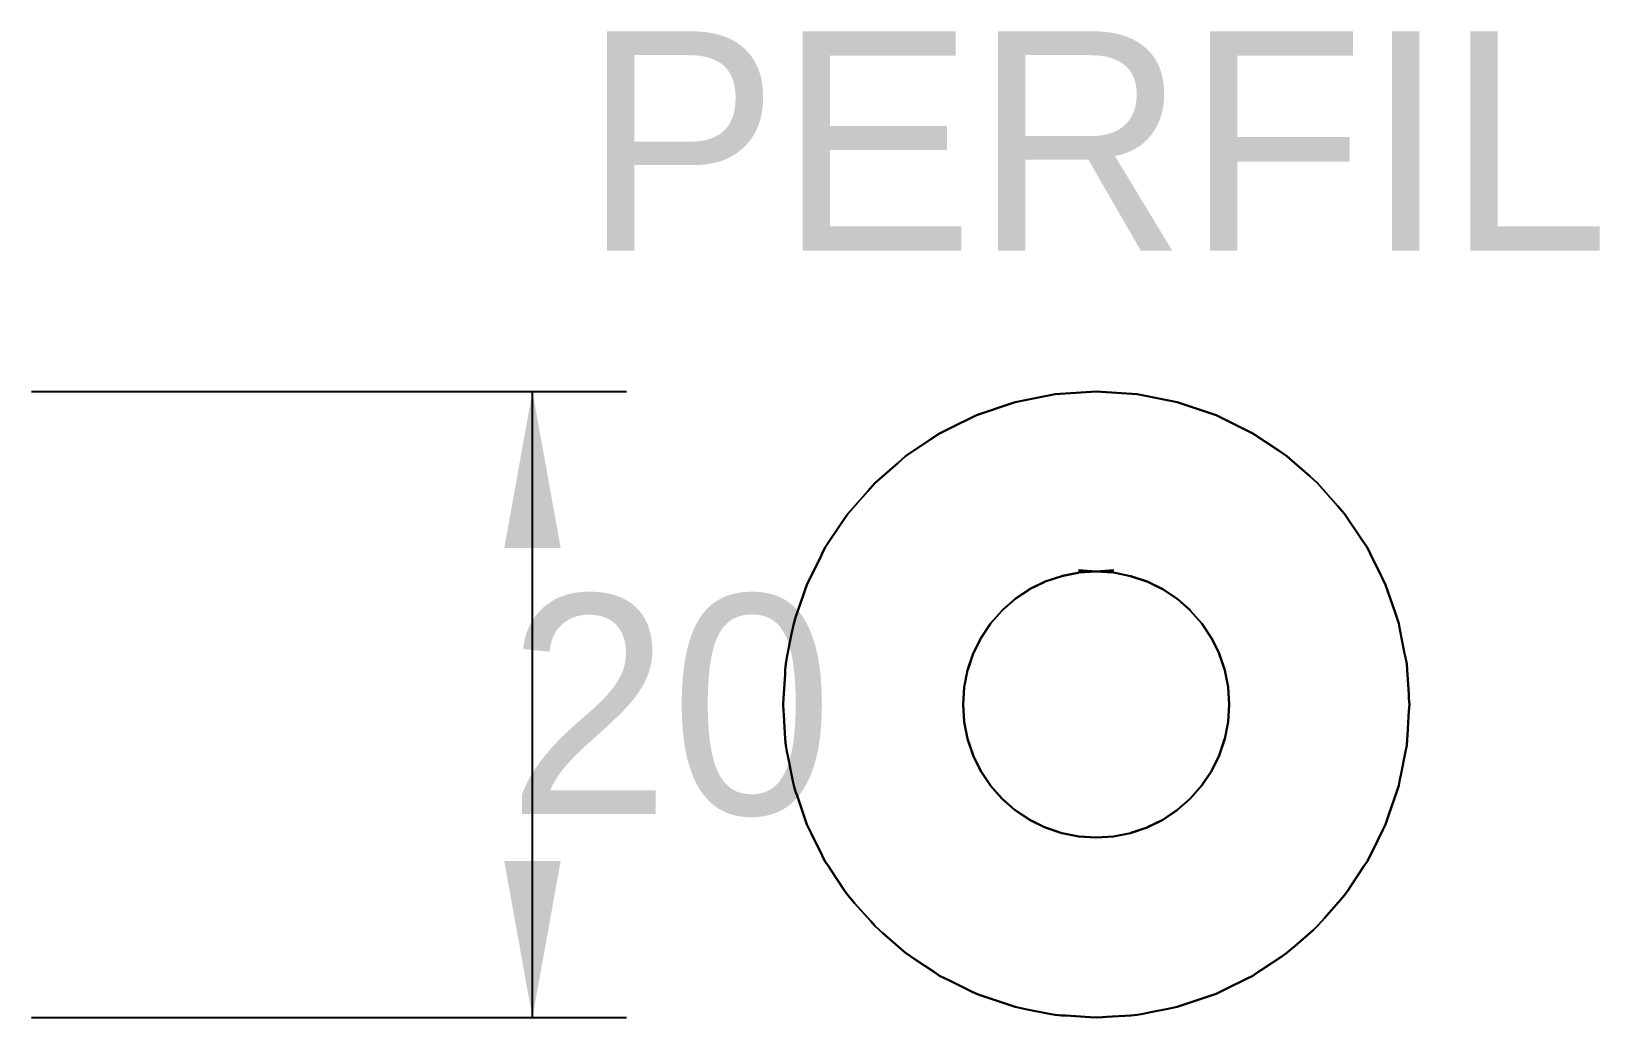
# Model space of a CAD drawing. Extents: x 0 to 1682, y 0 to 1188.
# Drawn here: x 931.5 to 981.6, y 485.5 to 517 of the extents above; entities that cross this region are included whole.
import ezdxf
from ezdxf.enums import TextEntityAlignment as Align

# ---------------------------------------------------------------- set-up
doc = ezdxf.new("R2010")
doc.units = 0
for name, color, linetype in [('COTAS', 7, 'CONTINUOUS'), ('TEXTO', 7, 'CONTINUOUS'), ('VISIBLE', 7, 'CONTINUOUS')]:
    doc.layers.add(name, color=color, linetype=linetype)

msp = doc.modelspace()

# ---------------------------------------------------------------- linework, layer by layer
at = {"layer": 'COTAS'}
for p, q in [((931.4796, 505.4647), (950.4796, 505.4647)), ((947.4796, 485.4647), (947.4796, 505.4647)), ((931.4796, 485.4647), (950.4796, 485.4647))]:
    msp.add_line(p, q, dxfattribs=at)
for points in [[(947.4796, 505.4647), (948.3796, 500.4647), (946.5796, 500.4647)], [(947.4796, 485.4647), (948.3796, 490.4647), (946.5796, 490.4647)]]:
    msp.add_solid(points, dxfattribs=at)
at = {"layer": 'VISIBLE'}
for p, q in [((964.1744, 505.3791), (962.8914, 505.1239)), ((962.8914, 505.1239), (964.1744, 505.3791)), ((965.4796, 505.4647), (964.1744, 505.3791)), ((964.1744, 505.3791), (965.4796, 505.4647)), ((966.7849, 505.3791), (965.4796, 505.4647)), ((965.4796, 505.4647), (966.7849, 505.3791)), ((968.0678, 505.1239), (966.7849, 505.3791)), ((966.7849, 505.3791), (968.0678, 505.1239)), ((962.8914, 505.1239), (961.6528, 504.7034)), ((961.6528, 504.7034), (962.8914, 505.1239)), ((969.3065, 504.7034), (968.0678, 505.1239)), ((968.0678, 505.1239), (969.3065, 504.7034)), ((960.7794, 504.2727), (960.4796, 504.1249)), ((960.4796, 504.1249), (960.7794, 504.2727)), ((961.6528, 504.7034), (960.7794, 504.2727)), ((960.7794, 504.2727), (961.6528, 504.7034)), ((970.4796, 504.1249), (969.3065, 504.7034)), ((969.3065, 504.7034), (970.4796, 504.1249)), ((960.2017, 503.9392), (959.392, 503.3982)), ((959.392, 503.3982), (960.2017, 503.9392)), ((960.4796, 504.1249), (960.2017, 503.9392)), ((960.2017, 503.9392), (960.4796, 504.1249)), ((971.2893, 503.5839), (970.4796, 504.1249)), ((970.4796, 504.1249), (971.2893, 503.5839)), ((959.392, 503.3982), (959.1407, 503.1778)), ((959.1407, 503.1778), (959.392, 503.3982)), ((971.5672, 503.3982), (971.2893, 503.5839)), ((971.2893, 503.5839), (971.5672, 503.3982)), ((972.2994, 502.7561), (971.5672, 503.3982)), ((971.5672, 503.3982), (972.2994, 502.7561)), ((959.1407, 503.1778), (958.4086, 502.5357)), ((958.4086, 502.5357), (959.1407, 503.1778)), ((972.5507, 502.5357), (972.2994, 502.7561)), ((972.2994, 502.7561), (972.5507, 502.5357)), ((958.1882, 502.2844), (957.5461, 501.5523)), ((957.5461, 501.5523), (958.1882, 502.2844)), ((958.4086, 502.5357), (958.1882, 502.2844)), ((958.1882, 502.2844), (958.4086, 502.5357)), ((973.1928, 501.8035), (972.5507, 502.5357)), ((972.5507, 502.5357), (973.1928, 501.8035)), ((973.4132, 501.5523), (973.1928, 501.8035)), ((973.1928, 501.8035), (973.4132, 501.5523)), ((957.3604, 501.2744), (956.8194, 500.4647)), ((956.8194, 500.4647), (957.3604, 501.2744)), ((957.5461, 501.5523), (957.3604, 501.2744)), ((957.3604, 501.2744), (957.5461, 501.5523)), ((973.9542, 500.7425), (973.4132, 501.5523)), ((973.4132, 501.5523), (973.9542, 500.7425)), ((956.7322, 500.288), (956.6715, 500.1649)), ((956.6715, 500.1649), (956.7322, 500.288)), ((956.8194, 500.4647), (956.7322, 500.288)), ((956.7322, 500.288), (956.8194, 500.4647)), ((974.1399, 500.4647), (973.9542, 500.7425)), ((973.9542, 500.7425), (974.1399, 500.4647)), ((974.227, 500.288), (974.1399, 500.4647)), ((974.1399, 500.4647), (974.227, 500.288)), ((974.5706, 499.5912), (974.227, 500.288)), ((974.227, 500.288), (974.5706, 499.5912)), ((956.6715, 500.1649), (956.3279, 499.4681)), ((956.3279, 499.4681), (956.6715, 500.1649)), ((965.4796, 499.7147), (964.9152, 499.7516)), ((964.9152, 499.7516), (965.4796, 499.7147)), ((966.044, 499.7516), (965.4796, 499.7147)), ((965.4796, 499.7147), (966.044, 499.7516)), ((956.2408, 499.2915), (956.1775, 499.105)), ((956.1775, 499.105), (956.2408, 499.2915)), ((956.3279, 499.4681), (956.2408, 499.2915)), ((956.2408, 499.2915), (956.3279, 499.4681)), ((963.8532, 499.3911), (963.3546, 499.1453)), ((963.3546, 499.1453), (963.8532, 499.3911)), ((963.3546, 499.1453), (963.8532, 499.3911)), ((963.8532, 499.3911), (963.3546, 499.1453)), ((963.3546, 499.1453), (963.8438, 499.3865)), ((963.8532, 499.3911), (963.364, 499.1499)), ((963.8438, 499.3865), (963.8532, 499.3911)), ((964.3796, 499.5698), (963.8532, 499.3911)), ((963.8532, 499.3911), (964.3796, 499.5698)), ((963.8532, 499.3911), (964.3796, 499.5698)), ((964.3796, 499.5698), (963.8532, 499.3911)), ((963.8532, 499.3911), (964.3697, 499.5665)), ((963.8631, 499.3945), (963.8532, 499.3911)), ((964.3796, 499.5698), (963.8631, 499.3945)), ((964.3697, 499.5665), (964.3796, 499.5698)), ((964.9249, 499.6783), (964.3796, 499.5698)), ((964.3796, 499.5698), (964.9249, 499.6783)), ((964.3796, 499.5698), (964.9249, 499.6783)), ((964.9249, 499.6783), (964.3796, 499.5698)), ((964.3796, 499.5698), (964.9146, 499.6762)), ((964.3899, 499.5719), (964.3796, 499.5698)), ((964.9249, 499.6783), (964.3899, 499.5719)), ((964.9146, 499.6762), (964.9249, 499.6783)), ((965.4796, 499.7147), (964.9249, 499.6783)), ((964.9249, 499.6783), (965.4796, 499.7147)), ((964.9249, 499.6783), (965.4796, 499.7147)), ((965.4796, 499.7147), (964.9249, 499.6783)), ((964.9249, 499.6783), (965.4692, 499.714)), ((964.9353, 499.679), (964.9249, 499.6783)), ((965.4796, 499.7147), (964.9353, 499.679)), ((965.4692, 499.714), (965.4796, 499.7147)), ((966.0344, 499.6783), (965.4796, 499.7147)), ((965.4796, 499.7147), (966.0344, 499.6783)), ((965.4901, 499.714), (965.4796, 499.7147)), ((965.4796, 499.7147), (966.0344, 499.6783)), ((966.0344, 499.6783), (965.4796, 499.7147)), ((965.4796, 499.7147), (966.0239, 499.679)), ((966.0344, 499.6783), (965.4901, 499.714)), ((966.0239, 499.679), (966.0344, 499.6783)), ((966.5796, 499.5698), (966.0344, 499.6783)), ((966.0344, 499.6783), (966.5796, 499.5698)), ((966.0446, 499.6762), (966.0344, 499.6783)), ((966.0344, 499.6783), (966.5796, 499.5698)), ((966.5796, 499.5698), (966.0344, 499.6783)), ((966.0344, 499.6783), (966.5693, 499.5719)), ((966.5796, 499.5698), (966.0446, 499.6762)), ((966.5693, 499.5719), (966.5796, 499.5698)), ((967.106, 499.3911), (966.5796, 499.5698)), ((966.5796, 499.5698), (967.106, 499.3911)), ((966.5895, 499.5665), (966.5796, 499.5698)), ((966.5796, 499.5698), (967.106, 499.3911)), ((967.106, 499.3911), (966.5796, 499.5698)), ((966.5796, 499.5698), (967.0961, 499.3945)), ((967.106, 499.3911), (966.5895, 499.5665)), ((967.0961, 499.3945), (967.106, 499.3911)), ((967.6046, 499.1453), (967.106, 499.3911)), ((967.106, 499.3911), (967.6046, 499.1453)), ((967.1154, 499.3865), (967.106, 499.3911)), ((967.106, 499.3911), (967.6046, 499.1453)), ((967.6046, 499.1453), (967.106, 499.3911)), ((967.106, 499.3911), (967.5952, 499.1499)), ((967.6046, 499.1453), (967.1154, 499.3865)), ((974.6313, 499.4681), (974.5706, 499.5912)), ((974.5706, 499.5912), (974.6313, 499.4681)), ((974.7184, 499.2915), (974.6313, 499.4681)), ((974.6313, 499.4681), (974.7184, 499.2915)), ((974.7817, 499.105), (974.7184, 499.2915)), ((974.7184, 499.2915), (974.7817, 499.105)), ((956.1334, 498.975), (955.8837, 498.2394)), ((955.8837, 498.2394), (956.1334, 498.975)), ((956.1775, 499.105), (956.1334, 498.975)), ((956.1334, 498.975), (956.1775, 499.105)), ((962.8924, 498.8364), (962.4744, 498.4699)), ((962.4744, 498.4699), (962.8924, 498.8364)), ((962.4744, 498.4699), (962.8924, 498.8364)), ((962.8924, 498.8364), (962.4744, 498.4699)), ((962.4744, 498.4699), (962.8845, 498.8295)), ((962.8924, 498.8364), (962.4823, 498.4768)), ((962.8845, 498.8295), (962.8924, 498.8364)), ((963.3546, 499.1453), (962.8924, 498.8364)), ((962.8924, 498.8364), (963.3546, 499.1453)), ((962.8924, 498.8364), (963.3546, 499.1453)), ((963.3546, 499.1453), (962.8924, 498.8364)), ((962.8924, 498.8364), (963.3459, 499.1394)), ((962.9011, 498.8422), (962.8924, 498.8364)), ((963.3546, 499.1453), (962.9011, 498.8422)), ((963.3459, 499.1394), (963.3546, 499.1453)), ((963.364, 499.1499), (963.3546, 499.1453)), ((967.5952, 499.1499), (967.6046, 499.1453)), ((968.0669, 498.8364), (967.6046, 499.1453)), ((967.6046, 499.1453), (968.0669, 498.8364)), ((967.6133, 499.1394), (967.6046, 499.1453)), ((967.6046, 499.1453), (968.0669, 498.8364)), ((968.0669, 498.8364), (967.6046, 499.1453)), ((967.6046, 499.1453), (968.0581, 498.8422)), ((968.0669, 498.8364), (967.6133, 499.1394)), ((968.0581, 498.8422), (968.0669, 498.8364)), ((968.4848, 498.4699), (968.0669, 498.8364)), ((968.0669, 498.8364), (968.4848, 498.4699)), ((968.0747, 498.8295), (968.0669, 498.8364)), ((968.0669, 498.8364), (968.4848, 498.4699)), ((968.4848, 498.4699), (968.0669, 498.8364)), ((968.0669, 498.8364), (968.4769, 498.4768)), ((968.4848, 498.4699), (968.0747, 498.8295)), ((975.0314, 498.3693), (974.7817, 499.105)), ((974.7817, 499.105), (975.0314, 498.3693)), ((962.4744, 498.4699), (962.1079, 498.0519)), ((962.1079, 498.0519), (962.4744, 498.4699)), ((962.1079, 498.0519), (962.4744, 498.4699)), ((962.4744, 498.4699), (962.1079, 498.0519)), ((962.1079, 498.0519), (962.4675, 498.462)), ((962.4744, 498.4699), (962.1148, 498.0598)), ((962.4675, 498.462), (962.4744, 498.4699)), ((962.4823, 498.4768), (962.4744, 498.4699)), ((968.4769, 498.4768), (968.4848, 498.4699)), ((968.8514, 498.0519), (968.4848, 498.4699)), ((968.4848, 498.4699), (968.8514, 498.0519)), ((968.4917, 498.462), (968.4848, 498.4699)), ((968.4848, 498.4699), (968.8514, 498.0519)), ((968.8514, 498.0519), (968.4848, 498.4699)), ((968.4848, 498.4699), (968.8445, 498.0598)), ((968.8514, 498.0519), (968.4917, 498.462)), ((975.0756, 498.2394), (975.0314, 498.3693)), ((975.0314, 498.3693), (975.0756, 498.2394)), ((955.7819, 497.8596), (955.7552, 497.7251)), ((955.7552, 497.7251), (955.7819, 497.8596)), ((955.8204, 498.0528), (955.7819, 497.8596)), ((955.7819, 497.8596), (955.8204, 498.0528)), ((955.8837, 498.2394), (955.8204, 498.0528)), ((955.8204, 498.0528), (955.8837, 498.2394)), ((962.1079, 498.0519), (961.799, 497.5897)), ((961.799, 497.5897), (962.1079, 498.0519)), ((961.799, 497.5897), (962.1079, 498.0519)), ((962.1079, 498.0519), (961.799, 497.5897)), ((961.799, 497.5897), (962.102, 498.0432)), ((962.1079, 498.0519), (961.8048, 497.5984)), ((962.102, 498.0432), (962.1079, 498.0519)), ((962.1148, 498.0598), (962.1079, 498.0519)), ((968.8445, 498.0598), (968.8514, 498.0519)), ((969.1602, 497.5897), (968.8514, 498.0519)), ((968.8514, 498.0519), (969.1602, 497.5897)), ((968.8572, 498.0432), (968.8514, 498.0519)), ((968.8514, 498.0519), (969.1602, 497.5897)), ((969.1602, 497.5897), (968.8514, 498.0519)), ((968.8514, 498.0519), (969.1544, 497.5984)), ((969.1602, 497.5897), (968.8572, 498.0432)), ((975.1389, 498.0528), (975.0756, 498.2394)), ((975.0756, 498.2394), (975.1389, 498.0528)), ((975.1773, 497.8596), (975.1389, 498.0528)), ((975.1389, 498.0528), (975.1773, 497.8596)), ((975.3289, 497.0977), (975.1773, 497.8596)), ((975.1773, 497.8596), (975.3289, 497.0977)), ((955.7552, 497.7251), (955.6036, 496.9631)), ((955.6036, 496.9631), (955.7552, 497.7251)), ((961.799, 497.5897), (961.5531, 497.0911)), ((961.5531, 497.0911), (961.799, 497.5897)), ((961.5531, 497.0911), (961.799, 497.5897)), ((961.799, 497.5897), (961.5531, 497.0911)), ((961.5531, 497.0911), (961.7944, 497.5802)), ((961.799, 497.5897), (961.5578, 497.1005)), ((961.7944, 497.5802), (961.799, 497.5897)), ((961.8048, 497.5984), (961.799, 497.5897)), ((969.1544, 497.5984), (969.1602, 497.5897)), ((969.4061, 497.0911), (969.1602, 497.5897)), ((969.1602, 497.5897), (969.4061, 497.0911)), ((969.1649, 497.5802), (969.1602, 497.5897)), ((969.1602, 497.5897), (969.4061, 497.0911)), ((969.4061, 497.0911), (969.1602, 497.5897)), ((969.1602, 497.5897), (969.4015, 497.1005)), ((969.4061, 497.0911), (969.1649, 497.5802)), ((955.5652, 496.7699), (955.5523, 496.5734)), ((955.5523, 496.5734), (955.5652, 496.7699)), ((955.6036, 496.9631), (955.5652, 496.7699)), ((955.5652, 496.7699), (955.6036, 496.9631)), ((961.5531, 497.0911), (961.3744, 496.5646)), ((961.3744, 496.5646), (961.5531, 497.0911)), ((961.3744, 496.5646), (961.5531, 497.0911)), ((961.5531, 497.0911), (961.3744, 496.5646)), ((961.3744, 496.5646), (961.5498, 497.0811)), ((961.5531, 497.0911), (961.3778, 496.5746)), ((961.5498, 497.0811), (961.5531, 497.0911)), ((961.5578, 497.1005), (961.5531, 497.0911)), ((969.4015, 497.1005), (969.4061, 497.0911)), ((969.5848, 496.5646), (969.4061, 497.0911)), ((969.4061, 497.0911), (969.5848, 496.5646)), ((969.4095, 497.0811), (969.4061, 497.0911)), ((969.4061, 497.0911), (969.5848, 496.5646)), ((969.5848, 496.5646), (969.4061, 497.0911)), ((969.4061, 497.0911), (969.5814, 496.5746)), ((969.5848, 496.5646), (969.4095, 497.0811)), ((975.3556, 496.9631), (975.3289, 497.0977)), ((975.3289, 497.0977), (975.3556, 496.9631)), ((975.3941, 496.7699), (975.3556, 496.9631)), ((975.3556, 496.9631), (975.3941, 496.7699)), ((975.4069, 496.5734), (975.3941, 496.7699)), ((975.3941, 496.7699), (975.4069, 496.5734)), ((955.5433, 496.4364), (955.4925, 495.6612)), ((955.4925, 495.6612), (955.5433, 496.4364)), ((955.5523, 496.5734), (955.5433, 496.4364)), ((955.5433, 496.4364), (955.5523, 496.5734)), ((961.3744, 496.5646), (961.266, 496.0194)), ((961.266, 496.0194), (961.3744, 496.5646)), ((961.266, 496.0194), (961.3744, 496.5646)), ((961.3744, 496.5646), (961.266, 496.0194)), ((961.266, 496.0194), (961.3724, 496.5543)), ((961.3744, 496.5646), (961.268, 496.0297)), ((961.3724, 496.5543), (961.3744, 496.5646)), ((961.3778, 496.5746), (961.3744, 496.5646)), ((969.5814, 496.5746), (969.5848, 496.5646)), ((969.6933, 496.0194), (969.5848, 496.5646)), ((969.5848, 496.5646), (969.6933, 496.0194)), ((969.5868, 496.5543), (969.5848, 496.5646)), ((969.5848, 496.5646), (969.6933, 496.0194)), ((969.6933, 496.0194), (969.5848, 496.5646)), ((969.5848, 496.5646), (969.6912, 496.0297)), ((969.6933, 496.0194), (969.5868, 496.5543)), ((975.4578, 495.7981), (975.4069, 496.5734)), ((975.4069, 496.5734), (975.4578, 495.7981)), ((961.266, 496.0194), (961.2296, 495.4647)), ((961.2296, 495.4647), (961.266, 496.0194)), ((961.2296, 495.4647), (961.266, 496.0194)), ((961.266, 496.0194), (961.2296, 495.4647)), ((961.2296, 495.4647), (961.2653, 496.0089)), ((961.266, 496.0194), (961.2303, 495.4751)), ((961.2653, 496.0089), (961.266, 496.0194)), ((961.268, 496.0297), (961.266, 496.0194)), ((969.6912, 496.0297), (969.6933, 496.0194)), ((969.7296, 495.4647), (969.6933, 496.0194)), ((969.6933, 496.0194), (969.7296, 495.4647)), ((969.6939, 496.0089), (969.6933, 496.0194)), ((969.6933, 496.0194), (969.7296, 495.4647)), ((969.7296, 495.4647), (969.6933, 496.0194)), ((969.6933, 496.0194), (969.7289, 495.4751)), ((969.7296, 495.4647), (969.6939, 496.0089)), ((975.4667, 495.6612), (975.4578, 495.7981)), ((975.4578, 495.7981), (975.4667, 495.6612)), ((955.4925, 495.6612), (955.4796, 495.4647)), ((955.4796, 495.4647), (955.4925, 495.6612)), ((955.4796, 495.4647), (955.4925, 495.2681)), ((955.4925, 495.2681), (955.4796, 495.4647)), ((955.4925, 495.2681), (955.5015, 495.1312)), ((955.5015, 495.1312), (955.4925, 495.2681)), ((961.2303, 495.4751), (961.2296, 495.4647)), ((961.2296, 495.4647), (961.266, 494.9099)), ((961.266, 494.9099), (961.2296, 495.4647)), ((961.266, 494.9099), (961.2296, 495.4647)), ((961.2296, 495.4647), (961.2653, 494.9204)), ((961.2303, 495.4542), (961.2296, 495.4647)), ((961.2296, 495.4647), (961.266, 494.9099)), ((961.266, 494.9099), (961.2303, 495.4542)), ((969.6933, 494.9099), (969.7296, 495.4647)), ((969.7296, 495.4647), (969.6933, 494.9099)), ((969.7296, 495.4647), (969.6933, 494.9099)), ((969.6933, 494.9099), (969.7296, 495.4647)), ((969.6933, 494.9099), (969.7289, 495.4542)), ((969.7296, 495.4647), (969.6939, 494.9204)), ((969.7289, 495.4751), (969.7296, 495.4647)), ((969.7289, 495.4542), (969.7296, 495.4647)), ((975.4159, 494.4929), (975.4667, 495.2681)), ((975.4667, 495.2681), (975.4159, 494.4929)), ((975.4796, 495.4647), (975.4667, 495.6612)), ((975.4667, 495.6612), (975.4796, 495.4647)), ((975.4667, 495.2681), (975.4796, 495.4647)), ((975.4796, 495.4647), (975.4667, 495.2681)), ((955.5015, 495.1312), (955.5523, 494.3559)), ((955.5523, 494.3559), (955.5015, 495.1312)), ((961.2653, 494.9204), (961.266, 494.9099)), ((961.266, 494.9099), (961.3744, 494.3647)), ((961.3744, 494.3647), (961.266, 494.9099)), ((961.3744, 494.3647), (961.266, 494.9099)), ((961.266, 494.9099), (961.3724, 494.375)), ((961.268, 494.8996), (961.266, 494.9099)), ((961.266, 494.9099), (961.3744, 494.3647)), ((961.3744, 494.3647), (961.268, 494.8996)), ((969.5848, 494.3647), (969.6933, 494.9099)), ((969.6933, 494.9099), (969.5848, 494.3647)), ((969.6933, 494.9099), (969.5848, 494.3647)), ((969.5848, 494.3647), (969.6933, 494.9099)), ((969.5848, 494.3647), (969.6912, 494.8996)), ((969.6933, 494.9099), (969.5868, 494.375)), ((969.6912, 494.8996), (969.6933, 494.9099)), ((969.6939, 494.9204), (969.6933, 494.9099)), ((955.5523, 494.3559), (955.5652, 494.1594)), ((955.5652, 494.1594), (955.5523, 494.3559)), ((961.3724, 494.375), (961.3744, 494.3647)), ((961.3744, 494.3647), (961.5531, 493.8382)), ((961.5531, 493.8382), (961.3744, 494.3647)), ((961.5531, 493.8382), (961.3744, 494.3647)), ((961.3744, 494.3647), (961.5498, 493.8482)), ((961.3778, 494.3547), (961.3744, 494.3647)), ((961.3744, 494.3647), (961.5531, 493.8382)), ((961.5531, 493.8382), (961.3778, 494.3547)), ((969.4061, 493.8382), (969.5848, 494.3647)), ((969.5848, 494.3647), (969.4061, 493.8382)), ((969.5848, 494.3647), (969.4061, 493.8382)), ((969.4061, 493.8382), (969.5848, 494.3647)), ((969.4061, 493.8382), (969.5814, 494.3547)), ((969.5848, 494.3647), (969.4095, 493.8482)), ((969.5814, 494.3547), (969.5848, 494.3647)), ((969.5868, 494.375), (969.5848, 494.3647)), ((975.3941, 494.1594), (975.4069, 494.3559)), ((975.4069, 494.3559), (975.3941, 494.1594)), ((975.4069, 494.3559), (975.4159, 494.4929)), ((975.4159, 494.4929), (975.4069, 494.3559)), ((955.5652, 494.1594), (955.6036, 493.9662)), ((955.6036, 493.9662), (955.5652, 494.1594)), ((955.6036, 493.9662), (955.6304, 493.8316)), ((955.6304, 493.8316), (955.6036, 493.9662)), ((955.6304, 493.8316), (955.7819, 493.0697)), ((955.7819, 493.0697), (955.6304, 493.8316)), ((961.5498, 493.8482), (961.5531, 493.8382)), ((961.5531, 493.8382), (961.799, 493.3397)), ((961.799, 493.3397), (961.5531, 493.8382)), ((961.799, 493.3397), (961.5531, 493.8382)), ((961.5531, 493.8382), (961.7944, 493.3491)), ((961.5578, 493.8288), (961.5531, 493.8382)), ((961.5531, 493.8382), (961.799, 493.3397)), ((961.799, 493.3397), (961.5578, 493.8288)), ((969.1602, 493.3397), (969.4061, 493.8382)), ((969.4061, 493.8382), (969.1602, 493.3397)), ((969.4061, 493.8382), (969.1602, 493.3397)), ((969.1602, 493.3397), (969.4061, 493.8382)), ((969.1602, 493.3397), (969.4015, 493.8288)), ((969.4061, 493.8382), (969.1649, 493.3491)), ((969.4015, 493.8288), (969.4061, 493.8382)), ((969.4095, 493.8482), (969.4061, 493.8382)), ((975.2041, 493.2042), (975.3556, 493.9662)), ((975.3556, 493.9662), (975.2041, 493.2042)), ((975.3556, 493.9662), (975.3941, 494.1594)), ((975.3941, 494.1594), (975.3556, 493.9662)), ((961.7944, 493.3491), (961.799, 493.3397)), ((961.799, 493.3397), (962.1079, 492.8774)), ((962.1079, 492.8774), (961.799, 493.3397)), ((962.1079, 492.8774), (961.799, 493.3397)), ((961.799, 493.3397), (962.102, 492.8861)), ((961.8048, 493.3309), (961.799, 493.3397)), ((961.799, 493.3397), (962.1079, 492.8774)), ((962.1079, 492.8774), (961.8048, 493.3309)), ((968.8514, 492.8774), (969.1602, 493.3397)), ((969.1602, 493.3397), (968.8514, 492.8774)), ((969.1602, 493.3397), (968.8514, 492.8774)), ((968.8514, 492.8774), (969.1602, 493.3397)), ((968.8514, 492.8774), (969.1544, 493.3309)), ((969.1602, 493.3397), (968.8572, 492.8861)), ((969.1544, 493.3309), (969.1602, 493.3397)), ((969.1649, 493.3491), (969.1602, 493.3397)), ((955.7819, 493.0697), (955.8204, 492.8765)), ((955.8204, 492.8765), (955.7819, 493.0697)), ((955.8204, 492.8765), (955.8837, 492.6899)), ((955.8837, 492.6899), (955.8204, 492.8765)), ((962.102, 492.8861), (962.1079, 492.8774)), ((962.1079, 492.8774), (962.4744, 492.4594)), ((962.4744, 492.4594), (962.1079, 492.8774)), ((962.4744, 492.4594), (962.1079, 492.8774)), ((962.1079, 492.8774), (962.4675, 492.4673)), ((962.1148, 492.8695), (962.1079, 492.8774)), ((962.1079, 492.8774), (962.4744, 492.4594)), ((962.4744, 492.4594), (962.1148, 492.8695)), ((968.4848, 492.4594), (968.8514, 492.8774)), ((968.8514, 492.8774), (968.4848, 492.4594)), ((968.8514, 492.8774), (968.4848, 492.4594)), ((968.4848, 492.4594), (968.8514, 492.8774)), ((968.4848, 492.4594), (968.8445, 492.8695)), ((968.8514, 492.8774), (968.4917, 492.4673)), ((968.8445, 492.8695), (968.8514, 492.8774)), ((968.8572, 492.8861), (968.8514, 492.8774)), ((975.0756, 492.6899), (975.1389, 492.8765)), ((975.1389, 492.8765), (975.0756, 492.6899)), ((975.1389, 492.8765), (975.1773, 493.0697)), ((975.1773, 493.0697), (975.1389, 492.8765)), ((975.1773, 493.0697), (975.2041, 493.2042)), ((975.2041, 493.2042), (975.1773, 493.0697)), ((955.8837, 492.6899), (955.9278, 492.56)), ((955.9278, 492.56), (955.8837, 492.6899)), ((955.9278, 492.56), (956.1775, 491.8243)), ((956.1775, 491.8243), (955.9278, 492.56)), ((962.4675, 492.4673), (962.4744, 492.4594)), ((962.4744, 492.4594), (962.8924, 492.0929)), ((962.8924, 492.0929), (962.4744, 492.4594)), ((962.8924, 492.0929), (962.4744, 492.4594)), ((962.4744, 492.4594), (962.8845, 492.0998)), ((962.4823, 492.4525), (962.4744, 492.4594)), ((962.4744, 492.4594), (962.8924, 492.0929)), ((962.8924, 492.0929), (962.4823, 492.4525)), ((968.0669, 492.0929), (968.4848, 492.4594)), ((968.4848, 492.4594), (968.0669, 492.0929)), ((968.4848, 492.4594), (968.0669, 492.0929)), ((968.0669, 492.0929), (968.4848, 492.4594)), ((968.0669, 492.0929), (968.4769, 492.4525)), ((968.4848, 492.4594), (968.0747, 492.0998)), ((968.4769, 492.4525), (968.4848, 492.4594)), ((968.4917, 492.4673), (968.4848, 492.4594)), ((974.8258, 491.9543), (975.0756, 492.6899)), ((975.0756, 492.6899), (974.8258, 491.9543)), ((956.1775, 491.8243), (956.2408, 491.6378)), ((956.2408, 491.6378), (956.1775, 491.8243)), ((962.8845, 492.0998), (962.8924, 492.0929)), ((962.8924, 492.0929), (963.3546, 491.784)), ((963.3546, 491.784), (962.8924, 492.0929)), ((963.3546, 491.784), (962.8924, 492.0929)), ((962.8924, 492.0929), (963.3459, 491.7899)), ((962.9011, 492.0871), (962.8924, 492.0929)), ((962.8924, 492.0929), (963.3546, 491.784)), ((963.3546, 491.784), (962.9011, 492.0871)), ((963.3459, 491.7899), (963.3546, 491.784)), ((963.3546, 491.784), (963.8532, 491.5382)), ((963.8532, 491.5382), (963.3546, 491.784)), ((963.8532, 491.5382), (963.3546, 491.784)), ((963.3546, 491.784), (963.8438, 491.5428)), ((963.364, 491.7794), (963.3546, 491.784)), ((963.3546, 491.784), (963.8532, 491.5382)), ((963.8532, 491.5382), (963.364, 491.7794)), ((967.106, 491.5382), (967.6046, 491.784)), ((967.6046, 491.784), (967.106, 491.5382)), ((967.6046, 491.784), (967.106, 491.5382)), ((967.106, 491.5382), (967.6046, 491.784)), ((967.106, 491.5382), (967.5952, 491.7794)), ((967.6046, 491.784), (967.1154, 491.5428)), ((967.5952, 491.7794), (967.6046, 491.784)), ((967.6046, 491.784), (968.0669, 492.0929)), ((968.0669, 492.0929), (967.6046, 491.784)), ((968.0669, 492.0929), (967.6046, 491.784)), ((967.6046, 491.784), (968.0669, 492.0929)), ((967.6046, 491.784), (968.0581, 492.0871)), ((967.6133, 491.7899), (967.6046, 491.784)), ((968.0669, 492.0929), (967.6133, 491.7899)), ((968.0581, 492.0871), (968.0669, 492.0929)), ((968.0747, 492.0998), (968.0669, 492.0929)), ((974.7184, 491.6378), (974.7817, 491.8243)), ((974.7817, 491.8243), (974.7184, 491.6378)), ((974.7817, 491.8243), (974.8258, 491.9543)), ((974.8258, 491.9543), (974.7817, 491.8243)), ((956.2408, 491.6378), (956.3279, 491.4612)), ((956.3279, 491.4612), (956.2408, 491.6378)), ((956.3279, 491.4612), (956.3886, 491.3381)), ((956.3886, 491.3381), (956.3279, 491.4612)), ((956.3886, 491.3381), (956.7322, 490.6413)), ((956.7322, 490.6413), (956.3886, 491.3381)), ((963.8438, 491.5428), (963.8532, 491.5382)), ((963.8532, 491.5382), (964.3796, 491.3595)), ((964.3796, 491.3595), (963.8532, 491.5382)), ((964.3796, 491.3595), (963.8532, 491.5382)), ((963.8532, 491.5382), (964.3697, 491.3628)), ((963.8631, 491.5348), (963.8532, 491.5382)), ((963.8532, 491.5382), (964.3796, 491.3595)), ((964.3796, 491.3595), (963.8631, 491.5348)), ((964.3697, 491.3628), (964.3796, 491.3595)), ((964.3796, 491.3595), (964.9249, 491.251)), ((964.9249, 491.251), (964.3796, 491.3595)), ((964.9249, 491.251), (964.3796, 491.3595)), ((964.3796, 491.3595), (964.9146, 491.2531)), ((964.3899, 491.3574), (964.3796, 491.3595)), ((964.3796, 491.3595), (964.9249, 491.251)), ((964.9249, 491.251), (964.3899, 491.3574)), ((964.9146, 491.2531), (964.9249, 491.251)), ((964.9249, 491.251), (965.4796, 491.2147)), ((965.4796, 491.2147), (964.9249, 491.251)), ((965.4796, 491.2147), (964.9249, 491.251)), ((964.9249, 491.251), (965.4692, 491.2153)), ((964.9353, 491.2503), (964.9249, 491.251)), ((964.9249, 491.251), (965.4796, 491.2147)), ((965.4796, 491.2147), (964.9353, 491.2503)), ((965.4796, 491.2147), (966.0344, 491.251)), ((966.0344, 491.251), (965.4796, 491.2147)), ((966.0344, 491.251), (965.4796, 491.2147)), ((965.4796, 491.2147), (966.0344, 491.251)), ((965.4796, 491.2147), (966.0239, 491.2503)), ((966.0344, 491.251), (965.4901, 491.2153)), ((966.0239, 491.2503), (966.0344, 491.251)), ((966.0344, 491.251), (966.5796, 491.3595)), ((966.5796, 491.3595), (966.0344, 491.251)), ((966.5796, 491.3595), (966.0344, 491.251)), ((966.0344, 491.251), (966.5796, 491.3595)), ((966.0344, 491.251), (966.5693, 491.3574)), ((966.0446, 491.2531), (966.0344, 491.251)), ((966.5796, 491.3595), (966.0446, 491.2531)), ((966.5693, 491.3574), (966.5796, 491.3595)), ((966.5796, 491.3595), (967.106, 491.5382)), ((967.106, 491.5382), (966.5796, 491.3595)), ((967.106, 491.5382), (966.5796, 491.3595)), ((966.5796, 491.3595), (967.106, 491.5382)), ((966.5796, 491.3595), (967.0961, 491.5348)), ((966.5895, 491.3628), (966.5796, 491.3595)), ((967.106, 491.5382), (966.5895, 491.3628)), ((967.0961, 491.5348), (967.106, 491.5382)), ((967.1154, 491.5428), (967.106, 491.5382)), ((974.2877, 490.7644), (974.6313, 491.4612)), ((974.6313, 491.4612), (974.2877, 490.7644)), ((974.6313, 491.4612), (974.7184, 491.6378)), ((974.7184, 491.6378), (974.6313, 491.4612)), ((965.4692, 491.2153), (965.4796, 491.2147)), ((965.4901, 491.2153), (965.4796, 491.2147)), ((974.227, 490.6413), (974.2877, 490.7644)), ((974.2877, 490.7644), (974.227, 490.6413)), ((956.7322, 490.6413), (956.8194, 490.4647)), ((956.8194, 490.4647), (956.7322, 490.6413)), ((956.8194, 490.4647), (956.9288, 490.3009)), ((956.9288, 490.3009), (956.8194, 490.4647)), ((956.9288, 490.3009), (957.005, 490.1868)), ((957.005, 490.1868), (956.9288, 490.3009)), ((973.5988, 489.6549), (974.0304, 490.3009)), ((974.0304, 490.3009), (973.5988, 489.6549)), ((974.0304, 490.3009), (974.1399, 490.4647)), ((974.1399, 490.4647), (974.0304, 490.3009)), ((974.1399, 490.4647), (974.227, 490.6413)), ((974.227, 490.6413), (974.1399, 490.4647)), ((957.005, 490.1868), (957.4367, 489.5408)), ((957.4367, 489.5408), (957.005, 490.1868)), ((957.4367, 489.5408), (957.5461, 489.377)), ((957.5461, 489.377), (957.4367, 489.5408)), ((957.5461, 489.377), (957.676, 489.2289)), ((957.676, 489.2289), (957.5461, 489.377)), ((973.2833, 489.2289), (973.4132, 489.377)), ((973.4132, 489.377), (973.2833, 489.2289)), ((973.4132, 489.377), (973.5226, 489.5408)), ((973.5226, 489.5408), (973.4132, 489.377)), ((973.5226, 489.5408), (973.5988, 489.6549)), ((973.5988, 489.6549), (973.5226, 489.5408)), ((957.676, 489.2289), (957.7664, 489.1258)), ((957.7664, 489.1258), (957.676, 489.2289)), ((957.7664, 489.1258), (958.2787, 488.5417)), ((958.2787, 488.5417), (957.7664, 489.1258)), ((972.771, 488.6449), (973.2833, 489.2289)), ((973.2833, 489.2289), (972.771, 488.6449)), ((958.2787, 488.5417), (958.4086, 488.3936)), ((958.4086, 488.3936), (958.2787, 488.5417)), ((958.4086, 488.3936), (958.5567, 488.2637)), ((958.5567, 488.2637), (958.4086, 488.3936)), ((958.5567, 488.2637), (958.6598, 488.1732)), ((958.6598, 488.1732), (958.5567, 488.2637)), ((971.8185, 487.7515), (972.4026, 488.2637)), ((972.4026, 488.2637), (971.8185, 487.7515)), ((972.4026, 488.2637), (972.5507, 488.3936)), ((972.5507, 488.3936), (972.4026, 488.2637)), ((972.5507, 488.3936), (972.6806, 488.5417)), ((972.6806, 488.5417), (972.5507, 488.3936)), ((972.6806, 488.5417), (972.771, 488.6449)), ((972.771, 488.6449), (972.6806, 488.5417)), ((958.6598, 488.1732), (959.2439, 487.661)), ((959.2439, 487.661), (958.6598, 488.1732)), ((971.7153, 487.661), (971.8185, 487.7515)), ((971.8185, 487.7515), (971.7153, 487.661)), ((959.2439, 487.661), (959.392, 487.5311)), ((959.392, 487.5311), (959.2439, 487.661)), ((959.392, 487.5311), (959.5558, 487.4217)), ((959.5558, 487.4217), (959.392, 487.5311)), ((959.5558, 487.4217), (959.6699, 487.3454)), ((959.6699, 487.3454), (959.5558, 487.4217)), ((959.6699, 487.3454), (960.3158, 486.9138)), ((960.3158, 486.9138), (959.6699, 487.3454)), ((970.7575, 486.9901), (971.4035, 487.4217)), ((971.4035, 487.4217), (970.7575, 486.9901)), ((971.4035, 487.4217), (971.5672, 487.5311)), ((971.5672, 487.5311), (971.4035, 487.4217)), ((971.5672, 487.5311), (971.7153, 487.661)), ((971.7153, 487.661), (971.5672, 487.5311)), ((960.3158, 486.9138), (960.4796, 486.8044)), ((960.4796, 486.8044), (960.3158, 486.9138)), ((960.4796, 486.8044), (960.6563, 486.7173)), ((960.6563, 486.7173), (960.4796, 486.8044)), ((970.303, 486.7173), (970.4796, 486.8044)), ((970.4796, 486.8044), (970.303, 486.7173)), ((970.4796, 486.8044), (970.6434, 486.9138)), ((970.6434, 486.9138), (970.4796, 486.8044)), ((970.6434, 486.9138), (970.7575, 486.9901)), ((970.7575, 486.9901), (970.6434, 486.9138)), ((960.6563, 486.7173), (960.7794, 486.6566)), ((960.7794, 486.6566), (960.6563, 486.7173)), ((960.7794, 486.6566), (961.4761, 486.313)), ((961.4761, 486.313), (960.7794, 486.6566)), ((961.4761, 486.313), (961.6528, 486.2259)), ((961.6528, 486.2259), (961.4761, 486.313)), ((969.3065, 486.2259), (969.4831, 486.313)), ((969.4831, 486.313), (969.3065, 486.2259)), ((969.4831, 486.313), (969.6062, 486.3737)), ((969.6062, 486.3737), (969.4831, 486.313)), ((969.6062, 486.3737), (970.303, 486.7173)), ((970.303, 486.7173), (969.6062, 486.3737)), ((961.6528, 486.2259), (961.8393, 486.1625)), ((961.8393, 486.1625), (961.6528, 486.2259)), ((961.8393, 486.1625), (961.9693, 486.1184)), ((961.9693, 486.1184), (961.8393, 486.1625)), ((961.9693, 486.1184), (962.7049, 485.8687)), ((962.7049, 485.8687), (961.9693, 486.1184)), ((962.7049, 485.8687), (962.8914, 485.8054)), ((962.8914, 485.8054), (962.7049, 485.8687)), ((962.8914, 485.8054), (963.0846, 485.767)), ((963.0846, 485.767), (962.8914, 485.8054)), ((963.0846, 485.767), (963.2192, 485.7402)), ((963.2192, 485.7402), (963.0846, 485.767)), ((963.2192, 485.7402), (963.9812, 485.5886)), ((963.9812, 485.5886), (963.2192, 485.7402)), ((967.1127, 485.6154), (967.8746, 485.767)), ((967.8746, 485.767), (967.1127, 485.6154)), ((967.8746, 485.767), (968.0678, 485.8054)), ((968.0678, 485.8054), (967.8746, 485.767)), ((968.0678, 485.8054), (968.2543, 485.8687)), ((968.2543, 485.8687), (968.0678, 485.8054)), ((968.2543, 485.8687), (968.3843, 485.9128)), ((968.3843, 485.9128), (968.2543, 485.8687)), ((968.3843, 485.9128), (969.1199, 486.1625)), ((969.1199, 486.1625), (968.3843, 485.9128)), ((969.1199, 486.1625), (969.3065, 486.2259)), ((969.3065, 486.2259), (969.1199, 486.1625)), ((963.9812, 485.5886), (964.1744, 485.5502)), ((964.1744, 485.5502), (963.9812, 485.5886)), ((964.1744, 485.5502), (964.3709, 485.5373)), ((964.3709, 485.5373), (964.1744, 485.5502)), ((964.3709, 485.5373), (964.5078, 485.5283)), ((964.5078, 485.5283), (964.3709, 485.5373)), ((964.5078, 485.5283), (965.2831, 485.4775)), ((965.2831, 485.4775), (964.5078, 485.5283)), ((965.2831, 485.4775), (965.4796, 485.4647)), ((965.4796, 485.4647), (965.2831, 485.4775)), ((965.4796, 485.4647), (965.6762, 485.4775)), ((965.6762, 485.4775), (965.4796, 485.4647)), ((965.6762, 485.4775), (965.8131, 485.4865)), ((965.8131, 485.4865), (965.6762, 485.4775)), ((965.8131, 485.4865), (966.5883, 485.5373)), ((966.5883, 485.5373), (965.8131, 485.4865)), ((966.5883, 485.5373), (966.7849, 485.5502)), ((966.7849, 485.5502), (966.5883, 485.5373)), ((966.7849, 485.5502), (966.9781, 485.5886)), ((966.9781, 485.5886), (966.7849, 485.5502)), ((966.9781, 485.5886), (967.1127, 485.6154)), ((967.1127, 485.6154), (966.9781, 485.5886))]:
    msp.add_line(p, q, dxfattribs=at)

# ---------------------------------------------------------------- texts
at = {"layer": 'COTAS'}
msp.add_text('20', height=7, dxfattribs=at).set_placement((951.8796, 495.4647), align=Align.MIDDLE_CENTER)
at = {"layer": 'TEXTO'}
msp.add_text('PERFIL', height=7, dxfattribs=at).set_placement((965.4796, 513.4647), align=Align.MIDDLE_CENTER)

doc.saveas('drawing.dxf')
